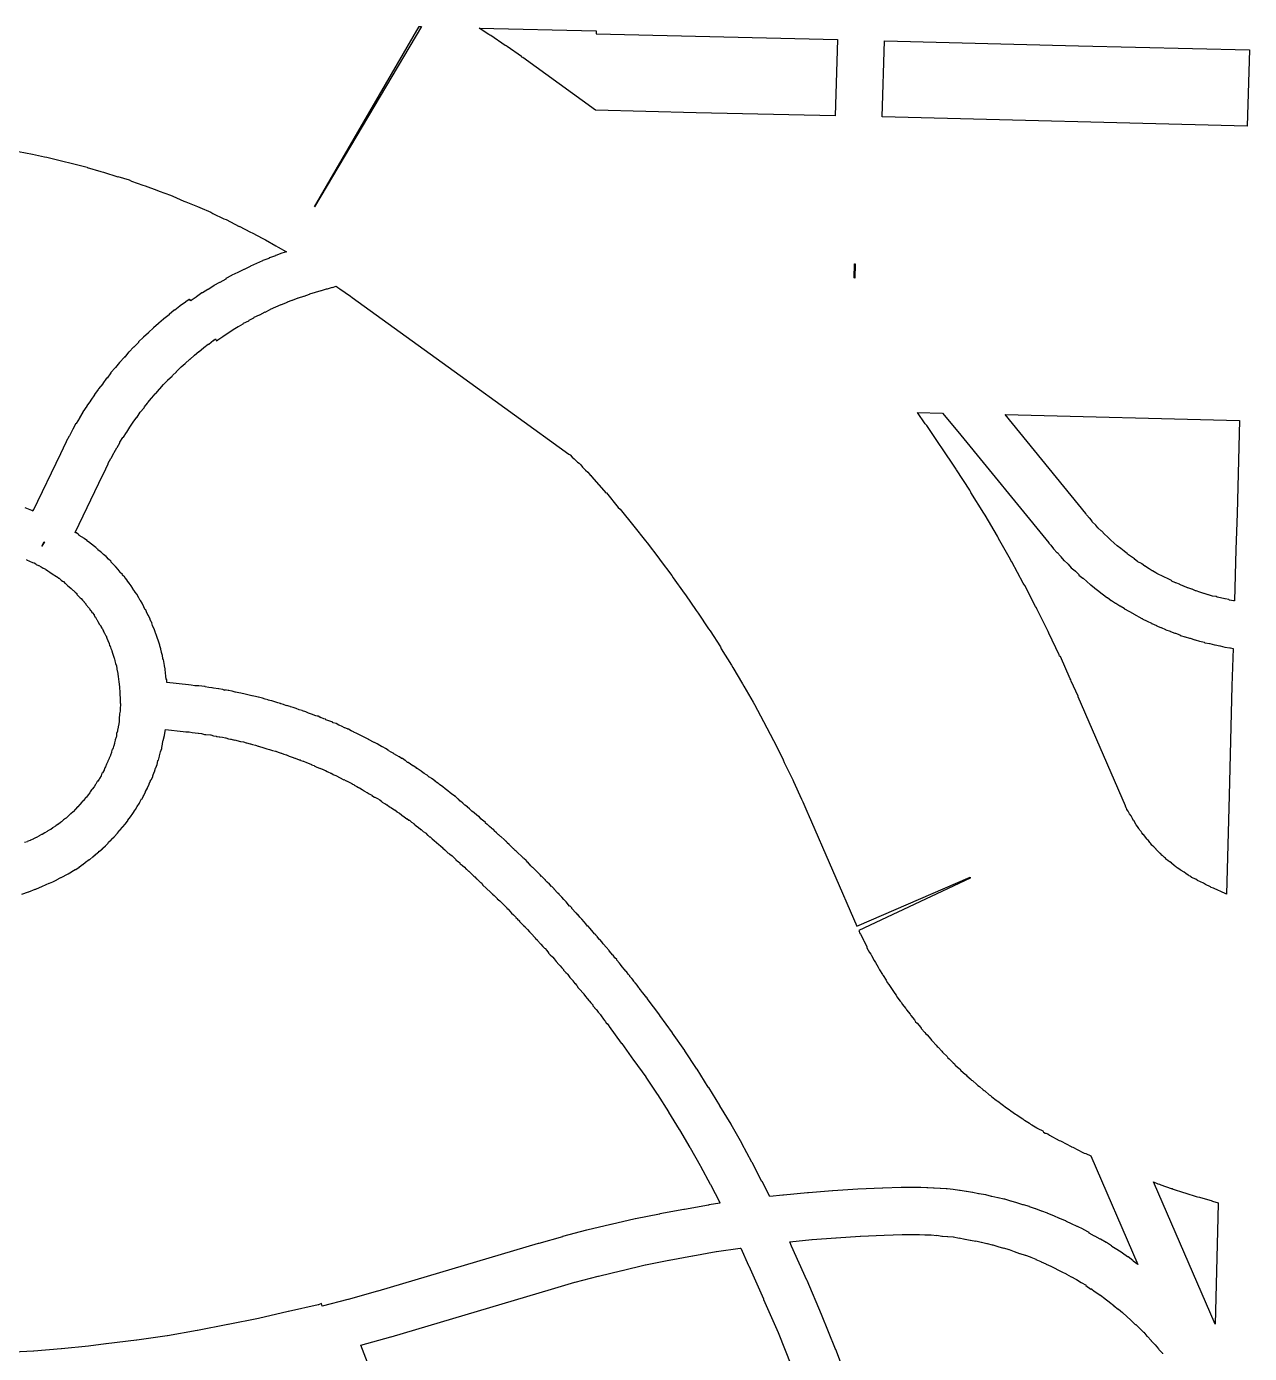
# Model space of a CAD drawing. Extents: x 0 to 1129, y 203 to 1017.
# Drawn here: x 360.21 to 389.52, y 679.81 to 711.61 of the extents above; entities that cross this region are included whole.
import ezdxf

# ---------------------------------------------------------------- set-up
doc = ezdxf.new("R2010")
doc.units = 0
doc.layers.get('0').update_dxf_attribs({"linetype": 'CONTINUOUS'})

msp = doc.modelspace()

# ---------------------------------------------------------------- linework, layer by layer
at = {"color": 1}
for points in [[(369.6194, 711.60929), (369.675845, 711.60929), (367.114667, 707.29129), (369.6194, 711.60929)], [(371.058734, 711.574001), (373.859778, 711.503468), (373.859778, 711.43289), (379.645333, 711.298846), (379.588889, 709.471468), (376.258667, 709.542001), (373.845667, 709.605512), (372.102956, 710.868445), (372.081733, 710.875444), (372.067734, 710.889443), (371.729068, 711.129332), (371.700846, 711.150555), (371.679622, 711.157554), (371.333889, 711.397443), (371.312666, 711.404442), (371.291443, 711.418666), (371.058734, 711.574001)], [(380.774222, 711.270623), (385.416778, 711.150668), (389.516067, 711.051912), (389.459622, 709.224512), (380.717778, 709.443246), (380.774222, 711.270623)], [(360.016778, 708.618299), (360.355444, 708.547743), (360.644734, 708.484255), (360.694111, 708.477255), (360.9834, 708.4067), (361.046889, 708.392702), (361.315, 708.32919), (361.378511, 708.307967), (361.660734, 708.237412), (361.660734, 708.230413), (361.992333, 708.131612), (362.055845, 708.117614), (362.394511, 708.011769), (362.394511, 708.018769), (362.669667, 707.934102), (362.726111, 707.90588), (363.001266, 707.807124), (363.050667, 707.7929), (363.332889, 707.687078), (363.389333, 707.665855), (363.657444, 707.567055), (363.713889, 707.545832), (363.982, 707.425876), (364.0314, 707.411878), (364.306556, 707.298989), (364.363, 707.270767), (364.624067, 707.157878), (364.673444, 707.129656), (364.941556, 707.002633), (364.998, 706.98141), (365.308444, 706.819143), (365.308444, 706.826143), (365.576556, 706.685031), (365.618889, 706.663808), (365.872889, 706.529764), (365.936378, 706.494475), (366.183333, 706.353364), (366.239778, 706.325142), (366.437333, 706.212253), (366.331489, 706.176986), (366.32449, 706.176986), (366.183378, 706.120542), (366.176379, 706.120542), (366.176379, 706.113543), (366.035268, 706.064143), (366.021044, 706.064143), (366.014045, 706.050144), (365.872934, 706.000767), (365.865935, 705.993768), (365.724824, 705.930256), (365.717825, 705.930256), (365.576714, 705.866768), (365.569714, 705.859769), (365.428603, 705.78919), (365.414605, 705.78919), (365.273494, 705.718657), (365.132383, 705.648079), (365.125384, 705.64108), (364.984273, 705.570525), (364.984273, 705.556526), (364.843162, 705.478904), (364.836162, 705.478904), (364.702118, 705.401304), (364.695119, 705.394305), (364.561075, 705.309638), (364.554076, 705.309638), (364.427098, 705.224972), (364.420099, 705.224972), (364.4131, 705.224972), (364.286123, 705.133261), (364.279124, 705.126262), (364.159168, 705.041595), (364.14517, 705.034596), (364.116947, 705.076929), (364.109948, 705.06993), (364.025282, 705.013486), (364.018282, 705.013486), (364.018282, 705.006487), (363.891305, 704.914753), (363.884306, 704.907754), (363.76435, 704.816043), (363.76435, 704.809044), (363.750352, 704.809044), (363.630396, 704.710266), (363.630396, 704.703267), (363.503396, 704.604467), (363.496397, 704.597468), (363.383508, 704.49869), (363.376509, 704.491691), (363.256553, 704.392935), (363.249554, 704.385936), (363.136665, 704.280114), (363.129666, 704.273115), (363.009711, 704.167293), (362.896822, 704.054404), (362.889823, 704.04018), (362.784001, 703.927291), (362.777001, 703.927291), (362.671179, 703.814402), (362.657181, 703.807403), (362.56547, 703.68747), (362.551246, 703.68747), (362.551246, 703.680471), (362.445424, 703.567582), (362.438425, 703.560583), (362.33967, 703.44065), (362.332671, 703.433651), (362.233893, 703.320762), (362.233893, 703.313763), (362.142182, 703.186763), (362.127958, 703.186763), (362.127958, 703.179764), (362.036247, 703.052741), (362.036247, 703.045742), (361.937469, 702.925809), (361.93047, 702.911585), (361.838759, 702.791652), (361.838759, 702.784653), (361.754093, 702.65763), (361.740094, 702.650631), (361.740094, 702.643632), (361.655428, 702.516609), (361.655428, 702.50961), (361.563694, 702.375543), (361.563694, 702.368544), (361.479028, 702.234477), (361.479028, 702.227478), (361.401428, 702.093411), (361.38743, 702.086412), (361.316874, 701.952345), (361.309875, 701.945346), (361.239342, 701.804235), (361.232343, 701.797236), (361.161787, 701.663169), (361.161787, 701.65617), (361.161787, 701.649171), (361.091232, 701.515127), (361.091232, 701.508128), (361.020676, 701.367017), (360.364521, 699.998239), (360.350297, 700.005238), (360.350297, 700.012237), (360.336298, 700.012237), (360.181054, 700.075748)], [(380.054556, 705.922399), (380.068554, 705.922399), (380.061555, 705.576688), (380.047331, 705.583687), (380.054556, 705.922399)], [(367.629711, 705.386222), (367.672067, 705.358), (367.714378, 705.322734), (367.975444, 705.146333), (368.010734, 705.118111), (370.600111, 703.248378), (373.203622, 701.364556), (373.238889, 701.343332), (373.288289, 701.286888), (373.337667, 701.251599), (373.35889, 701.223377), (373.415334, 701.173999), (373.450623, 701.145777), (373.492957, 701.103421), (373.53529, 701.046977), (373.570579, 701.01171), (373.605846, 700.976444), (373.66229, 700.927043), (373.704623, 700.88471), (373.718622, 700.856488), (373.73262, 700.849489), (373.746618, 700.828266), (374.099396, 700.426088), (374.106395, 700.433087), (374.388617, 700.087353), (374.437995, 700.045042), (374.76255, 699.635798), (375.044772, 699.283042), (375.080039, 699.233642), (375.362261, 698.873798), (375.39755, 698.82442), (375.672706, 698.457531), (375.707995, 698.401087), (375.969062, 698.034198), (376.004328, 697.991865), (376.258328, 697.617931), (376.307728, 697.55442), (376.554661, 697.180464), (376.58995, 697.131087), (376.836884, 696.743042), (376.858107, 696.693642), (377.105062, 696.305575), (377.133285, 696.249131), (377.366107, 695.861087), (377.401396, 695.804642), (377.620107, 695.416598), (377.655396, 695.360154), (377.867062, 694.957976), (378.114018, 694.499353), (378.14224, 694.442909), (378.339796, 694.040753), (378.368018, 693.977265), (378.572618, 693.560976), (378.586616, 693.518642), (378.784172, 693.095309), (378.812394, 693.031798), (378.93235, 692.749575), (378.939349, 692.735577), (380.103504, 690.054466), (382.819904, 691.225666), (382.826903, 691.204443), (380.152837, 689.948554), (380.159836, 689.927331), (380.17406, 689.892064), (380.195283, 689.856798), (380.258794, 689.736842), (380.265793, 689.715619), (380.272792, 689.701395), (380.336304, 689.581462), (380.343303, 689.560239), (380.350302, 689.532016), (380.413791, 689.419127), (380.442013, 689.383861), (380.456237, 689.348594), (380.519726, 689.228639), (380.540949, 689.207416), (380.554947, 689.179193), (380.618458, 689.066305), (380.632456, 689.038082), (380.653679, 689.002793), (380.724212, 688.889904), (380.731212, 688.875906), (380.738211, 688.868907), (380.808744, 688.756018), (380.836966, 688.699574), (380.872255, 688.657218), (381.020433, 688.438507), (381.048655, 688.396174), (381.069878, 688.360907), (381.147478, 688.255062), (381.1757, 688.219796), (381.196923, 688.184507), (381.28159, 688.078685), (381.288589, 688.064461), (381.295588, 688.050463), (381.387322, 687.944618), (381.394321, 687.93062), (381.40132, 687.909397), (381.493054, 687.803552), (381.514277, 687.761219), (381.549566, 687.72593), (381.641299, 687.620108), (381.648298, 687.613108), (381.648298, 687.59911), (381.740009, 687.507377), (381.761232, 687.472088), (381.789455, 687.443865), (381.881166, 687.34511), (381.89539, 687.316888), (381.923612, 687.295665), (382.008278, 687.196887), (382.029502, 687.168665), (382.057724, 687.154667), (382.14239, 687.055889), (382.163614, 687.034666), (382.170613, 687.020442), (382.26939, 686.928731), (382.290614, 686.893464), (382.318836, 686.872241), (382.417591, 686.773463), (382.445813, 686.75224), (382.460037, 686.724018), (382.558792, 686.639351), (382.573016, 686.625127), (382.601239, 686.596905), (382.699994, 686.505194), (382.728216, 686.491196), (382.74244, 686.462974), (382.848262, 686.378307), (382.855261, 686.364309), (382.876484, 686.350311), (382.982306, 686.258577), (383.010529, 686.237354), (383.045818, 686.209132), (383.137551, 686.131532), (383.158774, 686.110309), (383.172772, 686.10331), (383.278617, 686.011576), (383.306839, 685.990353), (383.342106, 685.962131), (383.44795, 685.884509), (383.469174, 685.863286), (383.483172, 685.856286), (383.589016, 685.778664), (383.624283, 685.750442), (383.659549, 685.72222), (383.765394, 685.651687), (383.786617, 685.637463), (383.800615, 685.623464), (383.90646, 685.545842), (383.941726, 685.531844), (383.977015, 685.503622), (384.082838, 685.433066), (384.11106, 685.411843), (384.125284, 685.404844), (384.245217, 685.334288), (384.26644, 685.306066), (384.301706, 685.292068), (384.42164, 685.221512), (384.428639, 685.214513), (384.442637, 685.200515), (384.56257, 685.14407), (384.583793, 685.115848), (384.61906, 685.094625), (384.640283, 685.087626), (384.682616, 685.073402), (384.72495, 685.04518), (384.957772, 684.918202), (384.985994, 684.903978), (385.000218, 684.896979), (385.240084, 684.769979), (385.254308, 684.76298), (385.28253, 684.755981), (385.522397, 684.628981), (385.557686, 684.614983), (385.592975, 684.600985), (385.712908, 684.54454), (386.841797, 681.941029), (386.728908, 682.025695), (386.721909, 682.039919), (386.60902, 682.124586), (386.594796, 682.124586), (386.474863, 682.216297), (386.467864, 682.223296), (386.340841, 682.300919), (386.220908, 682.378541), (386.20691, 682.392539), (386.086954, 682.470162), (386.079955, 682.470162), (385.945888, 682.547784), (385.938889, 682.554783), (385.811889, 682.625339), (385.80489, 682.625339), (385.677912, 682.695894), (385.670913, 682.709892), (385.536869, 682.780448), (385.52987, 682.787447), (385.395826, 682.850958), (385.388826, 682.857958), (385.254782, 682.921446), (385.12776, 682.977891), (385.113761, 682.991889), (385.106762, 682.991889), (384.972718, 683.048333), (384.965719, 683.048333), (384.831675, 683.111845), (384.824676, 683.111845), (384.683564, 683.168289), (384.676565, 683.175288), (384.542521, 683.224688), (384.535522, 683.224688), (384.394411, 683.281133), (384.387412, 683.281133), (384.246301, 683.323444), (384.246301, 683.330443), (384.10519, 683.372776), (384.091191, 683.372776), (384.084192, 683.372776), (383.943081, 683.422176), (383.80197, 683.464487), (383.794971, 683.464487), (383.65386, 683.506843), (383.646861, 683.506843), (383.632637, 683.506843), (383.491526, 683.542109), (383.484526, 683.542109), (383.343415, 683.577376), (383.336416, 683.577376), (383.195305, 683.612665), (383.188306, 683.612665), (383.040128, 683.640887), (383.02613, 683.640887), (382.885019, 683.669109), (382.87802, 683.669109), (382.736908, 683.697332), (382.729909, 683.697332), (382.581754, 683.718555), (382.567756, 683.718555), (382.419578, 683.739778), (382.412579, 683.739778), (382.271468, 683.753776), (382.264468, 683.753776), (382.250244, 683.753776), (382.109133, 683.767774), (382.102134, 683.767774), (381.961023, 683.774773), (381.954024, 683.774773), (381.947025, 683.774773), (381.805914, 683.781772), (381.791916, 683.781772), (381.784916, 683.781772), (381.643805, 683.788772), (381.636806, 683.788772), (381.495695, 683.788772), (381.488696, 683.788772), (381.474698, 683.788772), (381.333587, 683.788772), (381.326588, 683.788772), (381.319588, 683.788772), (381.178477, 683.788772), (381.171478, 683.788772), (380.726967, 683.774548), (380.719968, 683.774548), (380.134345, 683.746325), (380.127346, 683.746325), (379.53468, 683.711059), (379.527681, 683.711059), (378.949102, 683.661659), (378.935104, 683.661659), (378.928105, 683.661659), (378.34955, 683.605214), (378.335551, 683.605214), (378.025107, 683.569948), (377.841662, 683.929792), (377.841662, 683.936791), (377.834663, 683.936791), (377.601819, 684.388347), (377.59482, 684.395346), (377.347886, 684.846902), (377.347886, 684.853901), (377.093886, 685.29839), (377.093886, 685.305389), (376.823111, 685.743556), (376.823111, 685.757554), (376.562067, 686.187954), (376.547843, 686.187954), (376.547843, 686.194953), (376.279754, 686.625331), (376.26553, 686.625331), (376.26553, 686.639555), (375.983308, 687.062888), (375.983308, 687.069887), (375.694042, 687.486176), (375.687042, 687.486176), (375.687042, 687.493175), (375.383642, 687.909464), (375.383642, 687.916463), (375.080242, 688.318619), (375.080242, 688.332843), (375.059019, 688.346841), (375.016686, 688.403286), (374.974352, 688.45973), (374.924975, 688.523241), (374.889686, 688.565575), (374.882687, 688.579573), (374.84742, 688.621906), (374.84742, 688.628905), (374.79802, 688.692417), (374.748642, 688.741794), (374.762641, 688.741794), (374.71324, 688.798239), (374.706241, 688.805238), (374.670975, 688.847571), (374.663976, 688.861569), (374.628687, 688.903903), (374.586376, 688.967391), (374.572152, 688.97439), (374.536885, 689.016724), (374.529886, 689.023723), (374.494597, 689.073123), (374.487598, 689.080122), (374.445287, 689.129522), (374.417065, 689.164789), (374.353554, 689.235367), (374.353554, 689.249365), (374.31122, 689.291721), (374.268887, 689.35521), (374.254889, 689.35521), (374.254889, 689.362209), (374.219622, 689.404565), (374.212623, 689.411564), (374.177334, 689.453897), (374.170335, 689.453897), (374.170335, 689.467895), (374.09978, 689.545518), (374.036268, 689.623118), (374.029269, 689.630117), (373.994003, 689.679494), (373.951647, 689.728872), (373.937649, 689.728872), (373.895293, 689.785316), (373.895293, 689.792316), (373.852982, 689.834649), (373.852982, 689.841648), (373.831759, 689.862871), (373.82476, 689.862871), (373.82476, 689.86987), (373.754182, 689.947493), (373.711871, 690.003937), (373.669515, 690.053337), (373.655517, 690.053337), (373.613161, 690.109782), (373.57085, 690.152092), (373.57085, 690.159092), (373.514406, 690.215536), (373.47205, 690.264914), (373.429739, 690.321358), (373.42274, 690.321358), (373.387451, 690.363714), (373.373452, 690.370713), (373.281719, 690.476558), (373.281719, 690.490556), (373.27472, 690.490556), (373.239453, 690.532912), (373.225455, 690.532912), (373.140788, 690.631667), (373.140788, 690.638666), (373.084344, 690.688044), (373.042011, 690.744488), (373.035012, 690.744488), (372.9715, 690.807999), (372.9715, 690.814999), (372.943278, 690.843221), (372.936279, 690.85022), (372.851612, 690.934887), (372.851612, 690.948885), (372.795168, 690.998262), (372.788169, 691.005262), (372.745835, 691.054639), (372.689391, 691.104039), (372.647058, 691.146373), (372.647058, 691.160371), (372.640058, 691.160371), (372.555392, 691.237993), (372.555392, 691.244992), (372.548393, 691.244992), (372.52017, 691.280259), (372.34377, 691.456659), (372.336771, 691.456659), (372.294438, 691.498992), (372.223882, 691.583659), (372.216883, 691.583659), (372.188661, 691.618926), (372.181662, 691.625925), (372.125217, 691.675302), (372.118218, 691.675302), (372.111219, 691.689526), (371.941886, 691.851793), (371.920663, 691.865791), (371.89944, 691.887014), (371.885441, 691.901012), (371.878442, 691.908011), (371.864218, 691.92201), (371.85022, 691.936008), (371.807864, 691.978341), (371.779642, 692.006563), (371.772643, 692.006563), (371.73031, 692.048897), (371.709086, 692.077119), (371.702087, 692.077119), (371.702087, 692.084118), (371.65271, 692.126429), (371.582132, 692.18994), (371.568133, 692.196939), (371.525777, 692.23925), (371.518778, 692.23925), (371.476445, 692.28865), (371.412934, 692.33805), (371.412934, 692.345049), (371.405935, 692.359048), (371.370668, 692.380271), (371.349445, 692.401494), (371.314178, 692.429716), (371.314178, 692.436715), (371.307179, 692.436715), (371.264846, 692.479071), (371.250848, 692.48607), (371.208514, 692.521337), (371.208514, 692.535561), (371.159114, 692.577871), (371.145116, 692.584871), (371.095716, 692.627204), (371.053383, 692.676604), (371.039384, 692.676604), (370.989984, 692.718915), (370.947673, 692.761271), (370.933449, 692.76827), (370.884072, 692.810603), (370.827627, 692.859981), (370.77825, 692.902337), (370.77825, 692.909336), (370.714738, 692.951669), (370.665361, 693.001047), (370.608916, 693.050447), (370.601917, 693.050447), (370.559584, 693.09278), (370.552585, 693.09278), (370.49614, 693.149225), (370.489141, 693.149225), (370.489141, 693.156224), (370.42563, 693.198535), (370.362141, 693.247935), (370.305697, 693.297335), (370.242208, 693.339646), (370.185764, 693.389046), (370.185764, 693.396045), (370.178765, 693.396045), (370.115253, 693.438401), (370.115253, 693.4454), (370.108254, 693.4454), (370.058854, 693.4948), (370.058854, 693.480576), (370.00241, 693.529976), (369.99541, 693.529976), (369.99541, 693.536975), (369.931922, 693.579331), (369.924923, 693.579331), (369.924923, 693.58633), (369.868478, 693.621597), (369.861479, 693.621597), (369.812102, 693.670997), (369.798103, 693.677996), (369.741659, 693.713285), (369.67817, 693.755619), (369.67817, 693.762618), (369.671171, 693.762618), (369.572393, 693.833196), (369.565394, 693.833196), (369.544171, 693.854419), (369.537172, 693.854419), (369.473661, 693.896752), (369.466662, 693.896752), (369.410217, 693.932019), (369.353773, 693.974375), (369.339774, 693.974375), (369.290374, 694.023752), (369.283375, 694.023752), (369.219864, 694.066086), (369.212865, 694.066086), (369.198866, 694.073085), (369.149466, 694.108374), (369.142467, 694.108374), (369.086023, 694.143663), (369.015445, 694.178929), (369.015445, 694.185929), (369.008446, 694.185929), (368.952001, 694.221218), (368.945002, 694.221218), (368.895602, 694.256507), (368.881604, 694.256507), (368.874604, 694.270505), (368.811116, 694.305794), (368.754671, 694.341083), (368.740673, 694.348082), (368.733674, 694.348082), (368.719676, 694.355081), (368.67732, 694.383303), (368.613831, 694.418593), (368.550342, 694.453882), (368.543343, 694.453882), (368.402232, 694.524415), (368.402232, 694.531414), (368.395233, 694.531414), (368.331744, 694.566703), (368.127145, 694.665458), (368.056566, 694.700747), (368.049567, 694.707746), (368.042568, 694.707746), (367.993168, 694.728969), (367.993168, 694.735968), (367.922612, 694.771235), (367.908614, 694.771235), (367.901615, 694.778234), (367.838104, 694.806456), (367.831105, 694.806456), (367.77466, 694.834678), (367.704127, 694.869967), (367.697128, 694.869967), (367.626573, 694.905257), (367.556017, 694.92648), (367.549018, 694.92648), (367.549018, 694.940478), (367.478485, 694.961701), (367.379685, 694.996967), (367.372686, 695.010966), (367.337419, 695.017965), (367.266841, 695.053231), (367.266841, 695.046232), (367.196308, 695.081499), (367.182084, 695.081499), (367.175085, 695.081499), (367.146863, 695.095497), (367.139863, 695.095497), (367.041063, 695.130786), (366.97053, 695.159008), (366.899952, 695.18723), (366.822352, 695.208454), (366.815353, 695.222452), (366.74482, 695.23645), (366.674242, 695.264672), (366.603709, 695.292894), (366.533131, 695.306893), (366.526132, 695.313892), (366.441465, 695.342114), (366.441465, 695.335115), (366.37091, 695.363337), (366.314465, 695.377335), (366.300467, 695.377335), (366.300467, 695.384334), (366.229911, 695.405558), (366.0888, 695.447891), (366.081801, 695.447891), (366.004201, 695.469114), (366.004201, 695.476113), (365.926601, 695.490111), (365.86309, 695.511334), (365.771357, 695.539557), (365.764358, 695.539557), (365.693802, 695.553781), (365.616202, 695.575004), (365.609203, 695.575004), (365.446937, 695.610293), (365.348136, 695.631516), (365.298759, 695.645514), (365.221159, 695.659512), (365.206935, 695.659512), (365.136402, 695.680735), (365.129403, 695.680735), (365.058847, 695.694959), (365.051848, 695.694959), (365.044849, 695.694959), (364.960182, 695.716183), (364.960182, 695.702184), (364.910805, 695.723407), (364.903806, 695.723407), (364.819139, 695.737406), (364.81214, 695.737406), (364.692207, 695.758629), (364.65694, 695.765628), (364.649941, 695.765628), (364.579385, 695.772627), (364.494719, 695.786625), (364.48772, 695.793624), (364.480721, 695.793624), (364.410165, 695.800623), (364.339609, 695.807623), (364.26201, 695.814622), (364.247786, 695.814622), (364.240786, 695.814622), (364.15612, 695.82862), (364.092631, 695.835619), (363.570497, 695.892063), (363.570497, 695.962596), (363.556499, 695.962596), (363.556499, 695.969596), (363.5495, 696.040151), (363.5495, 696.04715), (363.542501, 696.117728), (363.542501, 696.124727), (363.535502, 696.20235), (363.535502, 696.216348), (363.514279, 696.286926), (363.514279, 696.293925), (363.514279, 696.300924), (363.493056, 696.442036), (363.479057, 696.449035), (363.479057, 696.463033), (363.465059, 696.533588), (363.465059, 696.540588), (363.443836, 696.611121), (363.443836, 696.61812), (363.429612, 696.688675), (363.429612, 696.695674), (363.40139, 696.766252), (363.40139, 696.780251), (363.40139, 696.78725), (363.359079, 696.928361), (363.35208, 696.93536), (363.35208, 696.942359), (363.323858, 697.012915), (363.302635, 697.08347), (363.295636, 697.097468), (363.295636, 697.104468), (363.267413, 697.175001), (363.267413, 697.182), (363.260414, 697.182), (363.232192, 697.252555), (363.232192, 697.259554), (363.210969, 697.323066), (363.210969, 697.330065), (363.196971, 697.344063), (363.175748, 697.400507), (363.175748, 697.414731), (363.140481, 697.471176), (363.140481, 697.485174), (363.126483, 697.492173), (363.10526, 697.555684), (363.10526, 697.562684), (363.091036, 697.562684), (363.069813, 697.633239), (363.055814, 697.633239), (363.020548, 697.703795), (363.020548, 697.710794), (362.985259, 697.781372), (362.97826, 697.781372), (362.97826, 697.788371), (362.942993, 697.85186), (362.935994, 697.858859), (362.900705, 697.92237), (362.865416, 697.992903), (362.858417, 697.992903), (362.858417, 697.999902), (362.809017, 698.063414), (362.809017, 698.070413), (362.802018, 698.070413), (362.759684, 698.133901), (362.759684, 698.1409), (362.717351, 698.204412), (362.667951, 698.2679), (362.667951, 698.2749), (362.660952, 698.281899), (362.618618, 698.338343), (362.618618, 698.345342), (362.576285, 698.39472), (362.562287, 698.408718), (362.562287, 698.415717), (362.512909, 698.465117), (362.512909, 698.479116), (362.456465, 698.528493), (362.456465, 698.535492), (362.407065, 698.599004), (362.35062, 698.662492), (362.343621, 698.662492), (362.343621, 698.669491), (362.237776, 698.775336), (362.237776, 698.782335), (362.230777, 698.796559), (362.174333, 698.845937), (362.124933, 698.902381), (362.117934, 698.902381), (362.117934, 698.90938), (362.054422, 698.958758), (361.997978, 699.015202), (361.990979, 699.015202), (361.990979, 699.022201), (361.92749, 699.064512), (361.92749, 699.078736), (361.920491, 699.078736), (361.871091, 699.128114), (361.807602, 699.170447), (361.800603, 699.184445), (361.737092, 699.226779), (361.737092, 699.233778), (361.730092, 699.233778), (361.673648, 699.276134), (361.666649, 699.276134), (361.666649, 699.290132), (361.603138, 699.332488), (361.596138, 699.332488), (361.596138, 699.339487), (361.469161, 699.417109), (361.462162, 699.431108), (361.405718, 699.473463), (361.391719, 699.473463), (361.377721, 699.487462), (362.040943, 700.870351), (362.111499, 701.004417), (362.111499, 701.011417), (362.167943, 701.131372), (362.167943, 701.14537), (362.231455, 701.258259), (362.238454, 701.265258), (362.301942, 701.385214), (362.308942, 701.399212), (362.372453, 701.512101), (362.379452, 701.5191), (362.450007, 701.631989), (362.450007, 701.646213), (362.520563, 701.759102), (362.534561, 701.766101), (362.605117, 701.87899), (362.612116, 701.892988), (362.682694, 702.005877), (362.689693, 702.012876), (362.767316, 702.125765), (362.851982, 702.245698), (362.858981, 702.252698), (362.936604, 702.365586), (363.028315, 702.471431), (363.035314, 702.492654), (363.112936, 702.584365), (363.119935, 702.598363), (363.204602, 702.704185), (363.211601, 702.711185), (363.296268, 702.809962), (363.310266, 702.816961), (363.394933, 702.922806), (363.401932, 702.929805), (363.493665, 703.028606), (363.500664, 703.035605), (363.59942, 703.134382), (363.59942, 703.141382), (363.69822, 703.233092), (363.705219, 703.247091), (363.803997, 703.338824), (363.803997, 703.345823), (363.89573, 703.43049), (363.916953, 703.451713), (364.015731, 703.53638), (364.121576, 703.635135), (364.128575, 703.635135), (364.227353, 703.726868), (364.234352, 703.733868), (364.340174, 703.818534), (364.347173, 703.818534), (364.452995, 703.910245), (364.459994, 703.917244), (364.565816, 703.994867), (364.579814, 703.994867), (364.692703, 704.093644), (364.692703, 704.086645), (364.735037, 704.121934), (364.763259, 704.079601), (364.798548, 704.100824), (364.918481, 704.185491), (364.92548, 704.19249), (365.031325, 704.263046), (365.045323, 704.270045), (365.158212, 704.340578), (365.165211, 704.347577), (365.2781, 704.418132), (365.292098, 704.418132), (365.404987, 704.488688), (365.411986, 704.502686), (365.538986, 704.55913), (365.545985, 704.573129), (365.658874, 704.629573), (365.665873, 704.643571), (365.792873, 704.700016), (365.799872, 704.700016), (365.926895, 704.770571), (365.926895, 704.763572), (366.046828, 704.827084), (366.053827, 704.834083), (366.18085, 704.890527), (366.187849, 704.890527), (366.314849, 704.946972), (366.321848, 704.946972), (366.462959, 705.003416), (366.462959, 705.010415), (366.575848, 705.052748), (366.582847, 705.052748), (366.716914, 705.109193), (366.723913, 705.109193), (366.85798, 705.151526), (366.864979, 705.151526), (366.991979, 705.19386), (366.998978, 705.207858), (367.133022, 705.243124), (367.274134, 705.28548), (367.281133, 705.28548), (367.401066, 705.320747), (367.422289, 705.327746), (367.542222, 705.363035), (367.542222, 705.356036), (367.629711, 705.386222)], [(381.5574, 702.359332), (382.164155, 702.345108), (382.524, 701.907687), (384.711222, 699.23362), (384.711222, 699.226621), (384.739444, 699.198398), (384.746444, 699.191399), (384.753443, 699.1844), (384.823998, 699.092689), (384.830997, 699.08569), (384.90153, 699.008068), (384.915754, 699.008068), (384.915754, 698.99407), (384.986287, 698.91647), (384.993286, 698.909471), (384.993286, 698.902471), (385.070886, 698.817805), (385.077885, 698.817805), (385.077885, 698.810806), (385.162552, 698.733183), (385.169551, 698.726184), (385.247151, 698.641518), (385.338884, 698.563895), (385.338884, 698.556896), (385.345884, 698.556896), (385.423506, 698.479274), (385.430505, 698.479274), (385.430505, 698.465275), (385.522216, 698.394697), (385.522216, 698.387698), (385.529215, 698.387698), (385.620949, 698.310076), (385.705615, 698.232476), (385.712614, 698.232476), (385.804325, 698.16192), (385.804325, 698.147922), (385.811324, 698.147922), (385.903058, 698.077367), (385.910057, 698.077367), (385.917056, 698.070367), (386.093456, 697.936301), (386.100455, 697.929302), (386.114454, 697.929302), (386.19912, 697.858723), (386.206119, 697.858723), (386.304897, 697.78819), (386.311896, 697.78819), (386.410697, 697.724679), (386.417696, 697.724679), (386.516474, 697.668235), (386.516474, 697.654236), (386.523473, 697.654236), (386.622228, 697.597792), (386.728073, 697.541348), (386.735072, 697.534348), (386.939694, 697.42146), (386.946693, 697.42146), (386.960691, 697.407236), (387.052425, 697.364925), (387.066423, 697.357926), (387.172268, 697.315592), (387.172268, 697.301594), (387.179267, 697.301594), (387.285111, 697.259261), (387.285111, 697.252262), (387.390934, 697.209906), (387.397933, 697.209906), (387.503755, 697.160528), (387.510754, 697.153529), (387.616576, 697.118263), (387.623575, 697.111263), (387.729397, 697.068908), (387.743395, 697.068908), (387.84924, 697.033641), (387.856239, 697.019643), (387.863238, 697.019643), (387.969083, 696.984354), (387.976082, 696.984354), (388.081926, 696.949087), (388.095925, 696.949087), (388.208814, 696.913821), (388.215813, 696.913821), (388.321635, 696.878532), (388.328634, 696.878532), (388.434456, 696.857309), (388.448454, 696.843085), (388.455453, 696.843085), (388.561298, 696.821862), (388.568297, 696.821862), (388.681186, 696.793639), (388.69541, 696.793639), (388.808299, 696.765417), (388.815298, 696.765417), (388.928187, 696.737195), (389.04812, 696.723197), (389.055119, 696.723197), (389.062118, 696.723197), (389.125607, 696.709198), (389.097385, 695.813154), (389.026829, 693.181421), (388.963318, 690.817821), (388.815162, 690.888354), (388.772829, 690.902578), (388.652873, 690.959022), (388.596429, 690.980245), (388.582431, 690.994244), (388.462475, 691.050688), (388.413097, 691.07891), (388.271986, 691.149466), (388.22963, 691.177688), (388.130875, 691.220021), (388.123876, 691.22702), (388.102653, 691.241244), (388.095654, 691.248244), (388.074431, 691.255243), (388.060207, 691.262242), (388.053207, 691.27624), (388.046208, 691.27624), (387.989764, 691.311506), (387.947408, 691.346796), (387.876875, 691.389129), (387.869876, 691.396128), (387.834587, 691.417351), (387.820589, 691.42435), (387.7853, 691.452572), (387.764076, 691.466796), (387.749852, 691.473796), (387.714586, 691.502018), (387.64403, 691.558462), (387.64403, 691.565461), (387.608741, 691.593684), (387.601742, 691.593684), (387.559409, 691.628973), (387.538186, 691.642971), (387.531187, 691.64997), (387.502964, 691.678192), (387.481741, 691.699415), (387.432341, 691.741749), (387.425342, 691.748748), (387.382986, 691.791058), (387.375987, 691.791058), (387.354764, 691.819281), (387.340766, 691.82628), (387.326542, 691.840278), (387.284231, 691.889678), (387.277232, 691.896677), (387.24901, 691.9249), (387.220787, 691.953122), (387.185498, 691.988388), (387.178499, 691.995387), (387.143233, 692.037721), (387.136234, 692.051719), (387.129234, 692.058718), (387.093968, 692.101029), (387.072745, 692.122252), (387.058747, 692.13625), (387.058747, 692.143249), (386.97408, 692.249071), (386.967081, 692.249071), (386.938859, 692.28436), (386.917636, 692.319627), (386.903412, 692.333625), (386.889413, 692.354848), (386.882414, 692.369072), (386.868416, 692.38307), (386.861417, 692.39007), (386.833195, 692.439447), (386.797906, 692.481803), (386.748528, 692.580558), (386.741529, 692.580558), (386.741529, 692.587557), (386.727531, 692.594556), (386.713532, 692.629823), (386.678243, 692.693312), (386.642977, 692.742712), (386.60771, 692.806201), (386.579488, 692.848556), (386.579488, 692.855556), (386.565264, 692.890822), (386.544041, 692.926111), (386.544041, 692.93311), (385.408085, 695.543643), (385.408085, 695.557867), (385.408085, 695.564866), (385.245819, 695.924711), (385.23882, 695.952933), (385.217597, 695.981155), (384.984752, 696.510311), (384.963529, 696.524309), (384.95653, 696.552531), (384.709597, 697.074642), (384.695598, 697.109931), (384.6816, 697.131154), (384.420533, 697.653266), (384.413534, 697.681488), (384.392311, 697.70971), (384.131267, 698.21771), (384.110044, 698.245932), (384.096046, 698.274154), (383.820868, 698.782154), (383.799644, 698.810377), (383.792645, 698.838599), (383.503379, 699.339555), (383.49638, 699.367777), (383.475157, 699.395999), (383.178801, 699.896932), (383.164802, 699.925154), (383.150578, 699.946378), (382.840134, 700.440289), (382.833135, 700.468511), (382.811912, 700.496734), (382.494423, 700.983556), (382.487424, 701.004779), (382.4732, 701.026002), (382.1416, 701.512846), (382.127602, 701.53407), (382.106379, 701.569359), (381.781846, 702.049136), (381.767622, 702.063135), (381.746399, 702.091357), (381.5574, 702.359332)], [(383.659933, 702.309932), (389.276155, 702.168821), (389.219711, 699.939266), (389.191489, 699.078488), (389.156222, 697.843777), (389.134999, 697.850776), (389.036244, 697.864774), (389.02202, 697.878772), (388.930309, 697.892771), (388.92331, 697.892771), (388.82451, 697.920993), (388.739843, 697.934991), (388.71862, 697.948989), (388.633953, 697.962988), (388.626954, 697.962988), (388.535243, 697.99121), (388.528244, 697.99121), (388.429444, 698.026476), (388.422444, 698.026476), (388.330734, 698.054698), (388.323734, 698.054698), (388.239068, 698.089988), (388.22507, 698.089988), (388.140403, 698.125277), (388.133404, 698.125277), (388.04167, 698.160543), (388.034671, 698.160543), (387.94296, 698.202876), (387.935961, 698.202876), (387.851294, 698.238166), (387.83707, 698.245165), (387.752404, 698.280431), (387.745405, 698.280431), (387.653694, 698.322787), (387.646695, 698.336785), (387.569095, 698.372074), (387.554871, 698.379073), (387.477271, 698.41434), (387.463273, 698.421339), (387.293939, 698.506006), (387.272716, 698.52023), (387.195116, 698.569607), (387.188117, 698.569607), (387.110518, 698.611941), (387.096519, 698.625939), (387.018897, 698.675316), (387.011898, 698.675316), (386.934275, 698.731761), (386.927276, 698.73876), (386.84261, 698.781093), (386.83561, 698.788092), (386.765032, 698.844537), (386.758033, 698.851536), (386.595744, 698.964425), (386.581746, 698.978423), (386.518235, 699.027823), (386.511236, 699.034822), (386.433636, 699.098311), (386.348969, 699.161822), (386.34197, 699.168822), (386.271437, 699.23231), (386.264438, 699.239309), (386.193882, 699.302821), (386.123327, 699.373376), (386.116328, 699.380375), (386.045795, 699.443887), (385.975217, 699.514442), (385.961218, 699.521441), (385.89064, 699.592019), (385.89064, 699.599018), (385.883641, 699.599018), (385.834241, 699.662507), (385.749574, 699.74013), (385.749574, 699.754128), (385.69313, 699.824683), (385.679132, 699.831682), (385.622687, 699.902261), (385.608463, 699.90926), (385.594465, 699.937482), (383.659933, 702.309932)], [(360.6306, 699.262068), (360.637599, 699.262068), (360.581154, 699.156223), (360.6306, 699.262068)], [(360.206363, 698.838689), (360.213362, 698.83169), (360.354474, 698.768179), (360.361473, 698.768179), (360.396739, 698.754181), (360.432006, 698.732958), (360.439005, 698.718959), (360.495449, 698.697736), (360.502448, 698.697736), (360.558893, 698.66247), (360.60827, 698.634247), (360.61527, 698.627248), (360.664647, 698.606025), (360.671646, 698.599026), (360.713957, 698.570804), (360.720956, 698.563805), (360.770334, 698.535583), (360.777333, 698.528583), (360.819666, 698.500361), (360.826665, 698.493362), (360.925466, 698.429851), (360.946689, 698.422852), (360.981978, 698.387585), (360.988977, 698.387585), (361.03131, 698.352319), (361.038309, 698.34532), (361.073576, 698.317097), (361.094799, 698.310098), (361.130065, 698.274832), (361.137065, 698.267833), (361.17942, 698.232544), (361.193419, 698.218545), (361.228708, 698.183279), (361.235707, 698.183279), (361.278018, 698.140923), (361.320374, 698.105657), (361.334372, 698.098657), (361.376728, 698.056302), (361.411994, 698.021035), (361.418993, 697.999812), (361.496616, 697.922212), (361.517839, 697.900989), (361.553105, 697.8657), (361.588372, 697.823367), (361.595371, 697.816367), (361.63066, 697.774012), (361.63066, 697.760013), (361.665926, 697.724724), (361.672926, 697.710726), (361.708215, 697.668393), (361.743504, 697.619015), (361.757502, 697.612016), (361.778725, 697.569683), (361.792723, 697.562684), (361.828012, 697.513283), (361.828012, 697.506284), (361.849235, 697.463928), (361.863234, 697.456929), (361.884457, 697.407529), (361.898455, 697.40053), (361.919678, 697.35113), (361.954945, 697.294685), (361.954945, 697.287686), (361.990234, 697.245353), (361.990234, 697.231355), (362.018456, 697.189021), (362.025455, 697.182022), (362.053677, 697.125578), (362.046678, 697.125578), (362.081967, 697.0762), (362.081967, 697.069201), (362.110189, 697.005712), (362.117188, 697.005712), (362.131187, 696.949268), (362.159409, 696.899868), (362.159409, 696.892869), (362.187631, 696.836424), (362.187631, 696.829425), (362.201629, 696.772981), (362.215628, 696.765982), (362.229626, 696.70247), (362.250849, 696.660159), (362.250849, 696.65316), (362.272072, 696.596716), (362.272072, 696.589717), (362.307361, 696.476828), (362.321359, 696.455605), (362.328358, 696.413271), (362.328358, 696.406272), (362.342357, 696.349828), (362.342357, 696.342829), (362.36358, 696.293451), (362.36358, 696.279227), (362.370579, 696.22985), (362.370579, 696.208626), (362.398801, 696.102782), (362.398801, 696.088784), (362.4058, 696.032339), (362.4058, 696.02534), (362.412799, 695.975962), (362.412799, 695.961964), (362.419798, 695.912564), (362.419798, 695.905565), (362.433797, 695.849121), (362.433797, 695.835122), (362.440796, 695.792789), (362.440796, 695.771566), (362.447795, 695.658677), (362.447795, 695.637454), (362.447795, 695.588076), (362.454794, 695.531632), (362.454794, 695.517408), (362.454794, 695.460963), (362.454794, 695.39043), (362.461793, 695.39043), (362.461793, 695.362208), (362.461793, 695.347984), (362.454794, 695.284495), (362.454794, 695.277496), (362.454794, 695.206918), (362.454794, 695.199919), (362.440796, 695.13643), (362.440796, 695.115207), (362.433797, 695.044652), (362.426798, 694.959985), (362.419798, 694.903541), (362.419798, 694.896542), (362.405574, 694.826009), (362.405574, 694.819009), (362.391576, 694.748454), (362.391576, 694.727231), (362.370353, 694.670786), (362.370353, 694.656788), (362.363354, 694.600344), (362.356355, 694.579121), (362.335132, 694.515632), (362.335132, 694.508633), (362.320908, 694.445121), (362.320908, 694.431123), (362.299685, 694.374679), (362.292686, 694.353456), (362.278687, 694.289967), (362.264463, 694.289967), (362.250465, 694.226456), (362.243466, 694.212457), (362.222243, 694.148969), (362.222243, 694.14197), (362.194021, 694.078458), (362.187022, 694.071459), (362.158799, 694.00797), (362.158799, 694.000971), (362.12351, 693.930416), (362.102287, 693.866927), (362.088289, 693.845704), (362.067066, 693.796304), (362.067066, 693.789305), (362.031799, 693.725816), (362.017801, 693.718817), (361.996578, 693.655306), (361.961289, 693.591817), (361.947291, 693.577819), (361.912024, 693.521374), (361.905025, 693.514375), (361.869736, 693.457931), (361.862737, 693.443932), (361.82747, 693.387488), (361.785114, 693.331044), (361.771116, 693.31682), (361.735827, 693.267442), (361.728828, 693.246219), (361.686517, 693.196819), (361.644161, 693.140374), (361.630163, 693.133375), (361.594874, 693.083975), (361.587875, 693.069977), (361.545564, 693.027643), (361.538565, 693.020644), (361.489188, 692.9642), (361.482188, 692.957201), (361.439855, 692.907823), (361.432856, 692.907823), (361.383456, 692.851379), (361.376457, 692.84438), (361.334101, 692.802046), (361.327102, 692.788048), (361.270657, 692.745715), (361.263658, 692.745715), (361.214258, 692.696314), (361.20026, 692.682316), (361.157926, 692.63996), (361.143928, 692.632961), (361.094551, 692.597695), (361.087551, 692.590696), (361.045218, 692.555407), (361.023995, 692.534183), (360.974617, 692.498894), (360.967618, 692.498894), (360.911174, 692.456584), (360.904175, 692.449585), (360.84773, 692.414295), (360.840731, 692.407296), (360.791331, 692.37203), (360.770108, 692.357806), (360.72073, 692.336583), (360.706732, 692.322585), (360.650288, 692.287318), (360.586799, 692.252029), (360.565576, 692.24503), (360.516176, 692.216808), (360.509177, 692.209809), (360.445688, 692.174542), (360.438689, 692.174542), (360.375177, 692.14632), (360.368178, 692.139321), (360.30469, 692.111098), (360.29769, 692.104099), (360.241246, 692.090101), (360.234247, 692.075877), (360.163714, 692.054654)], [(363.544556, 694.767916), (363.960822, 694.718516), (364.024333, 694.711517), (364.101933, 694.704518), (364.108932, 694.704518), (364.179488, 694.690519), (364.250043, 694.68352), (364.320599, 694.676521), (364.334597, 694.676521), (364.405153, 694.669522), (364.475708, 694.648299), (364.496931, 694.648299), (364.511155, 694.648299), (364.616977, 694.634301), (364.623977, 694.634301), (364.687465, 694.613078), (364.694464, 694.613078), (364.757976, 694.606078), (364.764975, 694.606078), (364.764975, 694.599079), (364.828463, 694.584855), (364.842462, 694.584855), (364.905973, 694.577856), (364.976506, 694.563858), (364.983505, 694.563858), (365.054061, 694.542635), (365.096394, 694.535636), (365.110392, 694.535636), (365.195059, 694.507414), (365.195059, 694.514413), (365.33617, 694.479124), (365.343169, 694.479124), (365.40668, 694.465125), (365.477236, 694.443902), (365.484235, 694.443902), (365.568902, 694.422679), (365.575901, 694.422679), (365.625278, 694.401456), (365.695857, 694.387232), (365.759345, 694.366009), (365.766344, 694.366009), (365.900411, 694.323676), (365.970967, 694.302452), (366.034478, 694.288454), (366.105011, 694.260232), (366.175589, 694.246008), (366.182588, 694.246008), (366.239033, 694.217786), (366.239033, 694.224785), (366.309588, 694.196563), (366.316587, 694.196563), (366.380076, 694.17534), (366.429476, 694.154116), (366.436475, 694.154116), (366.507031, 694.125894), (366.577586, 694.104671), (366.641075, 694.076449), (366.648074, 694.076449), (366.746852, 694.041182), (366.768075, 694.034183), (366.782073, 694.019959), (366.838518, 694.005961), (366.845517, 694.005961), (366.916073, 693.970672), (366.944295, 693.963673), (367.036006, 693.928406), (367.036006, 693.921407), (367.099517, 693.900184), (367.106516, 693.893185), (367.170005, 693.864963), (367.233494, 693.836741), (367.240493, 693.836741), (367.296937, 693.815518), (367.303936, 693.815518), (367.353314, 693.787295), (367.367312, 693.780296), (367.374311, 693.780296), (367.416667, 693.759073), (367.444889, 693.745075), (367.4872, 693.723852), (367.494199, 693.716853), (367.508197, 693.716853), (367.550531, 693.69563), (367.550531, 693.68863), (367.621086, 693.660408), (367.811598, 693.554586), (367.811598, 693.568584), (367.868042, 693.533318), (367.875041, 693.533318), (368.002041, 693.469829), (368.00904, 693.46283), (368.058418, 693.434608), (368.065417, 693.427609), (368.121861, 693.399386), (368.12886, 693.399386), (368.164127, 693.371164), (368.18535, 693.364165), (368.192349, 693.364165), (368.25586, 693.328899), (368.305238, 693.29361), (368.312237, 693.28661), (368.368682, 693.258388), (368.375681, 693.258388), (368.417991, 693.223122), (368.439215, 693.216123), (368.488615, 693.1879), (368.488615, 693.180901), (368.552103, 693.145612), (368.559103, 693.145612), (368.608503, 693.11739), (368.622501, 693.110391), (368.678945, 693.075124), (368.728323, 693.039835), (368.735322, 693.025837), (368.791767, 692.990571), (368.798766, 692.990571), (368.841076, 692.955282), (368.8553, 692.955282), (368.911745, 692.912948), (368.932968, 692.905949), (368.939967, 692.89895), (369.031678, 692.842506), (369.038677, 692.835506), (369.088077, 692.80024), (369.088077, 692.793241), (369.144522, 692.757952), (369.151521, 692.757952), (369.193877, 692.722663), (369.207875, 692.708665), (369.257275, 692.673375), (369.320764, 692.623998), (369.320764, 692.630997), (369.370164, 692.588664), (369.384162, 692.588664), (369.43354, 692.54633), (369.489984, 692.511064), (369.496983, 692.49684), (369.539317, 692.461573), (369.546316, 692.454574), (369.60276, 692.412218), (369.60276, 692.419217), (369.652161, 692.376884), (369.652161, 692.369885), (369.666159, 692.369885), (369.715536, 692.320485), (369.771981, 692.285218), (369.77898, 692.278219), (369.821313, 692.235886), (369.828312, 692.235886), (369.870668, 692.193553), (369.884666, 692.193553), (369.934067, 692.144175), (369.9764, 692.101819), (370.032844, 692.059508), (370.039844, 692.052509), (370.082154, 692.01722), (370.138599, 691.967842), (370.187999, 691.925509), (370.187999, 691.91851), (370.237399, 691.883221), (370.244398, 691.876222), (370.293798, 691.826844), (370.293798, 691.819845), (370.343176, 691.784579), (370.350175, 691.784579), (370.392486, 691.742245), (370.399485, 691.742245), (370.448863, 691.699912), (370.498263, 691.650512), (370.498263, 691.643513), (370.540596, 691.608246), (370.554594, 691.601247), (370.596928, 691.565958), (370.596928, 691.558959), (370.603927, 691.544961), (370.646238, 691.509672), (370.660462, 691.502673), (370.702772, 691.467406), (370.745128, 691.418006), (370.752127, 691.418006), (370.801527, 691.368606), (370.808527, 691.368606), (370.879082, 691.298073), (370.921415, 691.255717), (370.928415, 691.248718), (370.949638, 691.234719), (370.991971, 691.185342), (370.99897, 691.185342), (371.027192, 691.164119), (371.083637, 691.107674), (371.090636, 691.107674), (371.090636, 691.100675), (371.097635, 691.100675), (371.118858, 691.079452), (371.132856, 691.058229), (371.139855, 691.058229), (371.139855, 691.044231), (371.330344, 690.867831), (371.372678, 690.825497), (371.379677, 690.825497), (371.379677, 690.818498), (371.414966, 690.783209), (371.421965, 690.77621), (371.492498, 690.712721), (371.492498, 690.705722), (371.548942, 690.656322), (371.718276, 690.494033), (371.718276, 690.480035), (371.753565, 690.458812), (371.831164, 690.367101), (371.880565, 690.324745), (371.937009, 690.2683), (371.937009, 690.261301), (371.972276, 690.226035), (371.979275, 690.219036), (372.021608, 690.176702), (372.021608, 690.162704), (372.113319, 690.078037), (372.120318, 690.071038), (372.14854, 690.042816), (372.14854, 690.035817), (372.219096, 689.972328), (372.261429, 689.915884), (372.303762, 689.873528), (372.395473, 689.774773), (372.395473, 689.767774), (372.402473, 689.767774), (372.444806, 689.72544), (372.444806, 689.718441), (372.536517, 689.619641), (372.578873, 689.563196), (372.585872, 689.563196), (372.621138, 689.520886), (372.635362, 689.513886), (372.677673, 689.471553), (372.720029, 689.415109), (372.720029, 689.40811), (372.76234, 689.365754), (372.81174, 689.316376), (372.818739, 689.309377), (372.854028, 689.267066), (372.903406, 689.203555), (372.966917, 689.132999), (372.973916, 689.126), (372.995139, 689.104777), (373.037473, 689.055377), (373.079806, 689.013066), (373.079806, 688.998842), (373.122139, 688.949465), (373.136137, 688.942465), (373.171426, 688.907199), (373.178426, 688.893201), (373.227826, 688.822645), (373.312492, 688.737978), (373.298268, 688.737978), (373.347669, 688.681534), (373.354668, 688.681534), (373.389957, 688.639201), (373.396956, 688.632202), (373.432222, 688.575757), (373.474556, 688.52638), (373.538067, 688.455824), (373.566289, 688.427602), (373.566289, 688.420603), (373.6086, 688.364158), (373.643889, 688.314758), (373.650888, 688.314758), (373.650888, 688.307759), (373.686155, 688.27247), (373.700153, 688.251247), (373.735442, 688.215958), (373.742441, 688.208959), (373.777708, 688.166648), (373.777708, 688.159649), (373.784707, 688.14565), (373.819996, 688.103317), (373.819996, 688.096318), (373.862306, 688.054007), (373.911707, 687.997563), (373.897708, 687.997563), (373.947086, 687.948163), (373.954085, 687.934164), (373.989374, 687.891831), (373.989374, 687.884832), (374.031685, 687.842476), (374.031685, 687.828478), (374.066974, 687.786122), (374.073973, 687.779123), (374.10924, 687.722678), (374.123238, 687.715679), (374.165571, 687.666279), (374.17257, 687.652281), (374.17257, 687.645282), (374.461859, 687.250171), (374.475858, 687.243172), (374.75808, 686.841016), (374.765079, 686.834017), (375.047301, 686.438906), (375.047301, 686.431907), (375.322479, 686.022707), (375.329478, 686.015708), (375.590545, 685.599442), (375.590545, 685.592442), (375.851612, 685.176176), (375.858611, 685.169177), (376.105567, 684.745844), (376.112566, 684.738844), (376.352455, 684.315511), (376.359454, 684.301513), (376.592276, 683.871113), (376.599275, 683.864114), (376.825053, 683.433736), (376.825053, 683.419738), (376.832052, 683.412739), (376.556897, 683.370428), (376.556897, 683.363429), (376.549897, 683.363429), (375.978386, 683.264651), (375.964388, 683.264651), (375.38581, 683.158806), (375.378811, 683.151807), (374.800255, 683.038918), (374.793256, 683.038918), (374.221767, 682.904852), (374.214768, 682.904852), (373.63619, 682.76374), (373.629191, 682.76374), (373.057702, 682.615585), (373.050703, 682.608586), (372.486259, 682.446297), (372.47226, 682.446297), (368.626994, 681.303297), (368.619995, 681.303297), (367.914439, 681.105741), (367.90744, 681.105741), (367.293618, 680.943475), (367.27962, 681.006964), (367.209064, 680.978741), (367.202065, 680.978741), (366.489465, 680.816452), (366.482466, 680.816452), (365.769844, 680.647119), (365.769844, 680.654118), (365.043133, 680.50594), (365.036134, 680.50594), (364.309423, 680.364829), (364.302424, 680.364829), (363.589801, 680.237852), (363.582802, 680.237852), (362.856069, 680.132007), (362.84907, 680.132007), (362.115292, 680.040296), (362.108293, 680.040296), (361.699048, 679.983852), (361.692049, 679.983852), (361.049982, 679.92034), (361.042983, 679.92034), (360.386828, 679.870963), (360.379828, 679.870963), (359.737784, 679.835674)], [(360.096364, 690.82062), (360.258631, 690.877065), (360.26563, 690.877065), (360.420852, 690.940554), (360.43485, 690.940554), (360.590073, 691.011109), (360.667695, 691.039331), (360.681693, 691.04633), (360.752271, 691.081597), (360.759271, 691.081597), (360.836893, 691.116863), (360.843892, 691.116863), (360.85789, 691.123863), (360.93549, 691.159152), (360.942489, 691.17315), (361.020089, 691.208439), (361.034313, 691.215438), (361.041312, 691.215438), (361.118935, 691.257749), (361.125934, 691.264748), (361.2106, 691.307081), (361.288223, 691.356481), (361.295222, 691.363481), (361.372844, 691.405814), (361.379843, 691.412813), (361.393842, 691.412813), (361.471441, 691.469257), (361.471441, 691.476257), (361.478441, 691.476257), (361.548996, 691.532701), (361.555995, 691.532701), (361.626573, 691.582101), (361.71124, 691.64559), (361.718239, 691.64559), (361.725238, 691.652589), (361.795816, 691.7161), (361.866349, 691.765478), (361.866349, 691.779702), (361.873348, 691.779702), (361.943904, 691.836146), (361.943904, 691.850145), (361.957902, 691.850145), (362.028458, 691.906589), (362.028458, 691.920813), (362.035457, 691.920813), (362.098968, 691.977257), (362.105967, 691.977257), (362.169456, 692.040746), (362.169456, 692.047745), (362.176455, 692.061969), (362.239966, 692.118414), (362.246966, 692.118414), (362.246966, 692.132412), (362.310454, 692.188856), (362.317453, 692.20308), (362.380965, 692.273613), (362.387964, 692.280612), (362.437341, 692.344124), (362.45134, 692.351123), (362.458339, 692.358122), (362.507739, 692.421633), (362.507739, 692.428632), (362.521737, 692.435631), (362.571115, 692.49912), (362.627559, 692.569698), (362.634558, 692.576697), (362.641557, 692.590696), (362.698002, 692.668295), (362.698002, 692.675295), (362.705001, 692.675295), (362.754401, 692.752894), (362.810846, 692.837561), (362.817845, 692.84456), (362.860178, 692.92216), (362.916622, 692.999782), (362.923622, 693.013781), (362.923622, 693.02078), (362.965932, 693.105446), (362.980156, 693.105446), (363.015423, 693.175979), (363.015423, 693.182978), (363.022422, 693.182978), (363.057711, 693.267645), (363.06471, 693.274644), (363.107021, 693.359311), (363.107021, 693.373309), (363.11402, 693.380308), (363.149309, 693.457908), (363.149309, 693.464907), (363.184575, 693.535463), (363.184575, 693.549461), (363.198574, 693.55646), (363.233863, 693.63406), (363.233863, 693.641059), (363.233863, 693.655057), (363.269129, 693.739724), (363.276128, 693.739724), (363.276128, 693.746723), (363.304351, 693.838457), (363.31135, 693.845456), (363.339572, 693.923078), (363.360795, 694.014789), (363.360795, 694.021788), (363.375019, 694.028787), (363.396242, 694.127565), (363.396242, 694.134564), (363.424464, 694.226298), (363.452687, 694.310964), (363.452687, 694.324962), (363.452687, 694.331962), (363.466685, 694.416628), (363.466685, 694.430852), (363.487908, 694.508452), (363.494907, 694.515451), (363.494907, 694.536674), (363.51613, 694.621341), (363.51613, 694.62834), (363.530128, 694.720051), (363.530128, 694.72705), (363.544556, 694.767916)], [(387.215933, 683.923471), (387.321778, 683.881137), (387.357044, 683.867139), (387.392333, 683.853141), (387.639266, 683.768474), (387.667489, 683.761475), (387.688712, 683.747251), (387.935668, 683.669651), (387.96389, 683.662652), (387.992112, 683.655653), (388.239045, 683.570986), (388.274334, 683.563987), (388.316645, 683.556988), (388.563601, 683.486433), (388.598867, 683.479433), (388.627089, 683.465209), (388.768201, 683.422899), (388.761201, 683.063054), (388.690646, 680.51601), (387.215933, 683.923471)], [(379.919315, 679.084917), (379.601803, 679.910406), (379.594804, 679.910406), (379.594804, 679.917405), (379.263204, 680.742916), (379.263204, 680.749916), (378.917471, 681.561316), (378.910472, 681.568315), (378.543583, 682.379715), (378.543583, 682.386714), (378.50125, 682.485492), (379.030405, 682.541936), (379.037404, 682.541936), (379.601849, 682.58427), (379.615847, 682.58427), (380.187335, 682.619536), (380.194335, 682.619536), (380.758779, 682.647758), (380.765778, 682.647758), (381.190511, 682.660718)], [(381.190511, 682.660718), (381.20451, 682.660718), (381.331532, 682.660718), (381.338531, 682.660718), (381.465531, 682.660718), (381.47253, 682.660718), (381.606575, 682.660718), (381.740619, 682.653719), (381.747618, 682.653719), (381.867574, 682.653719), (381.888797, 682.653719), (382.022841, 682.639721), (382.022841, 682.64672), (382.142797, 682.625497), (382.16402, 682.625497), (382.283976, 682.618498), (382.290975, 682.618498), (382.417952, 682.604499), (382.424951, 682.604499), (382.558996, 682.576277), (382.558996, 682.583276), (382.693062, 682.555054), (382.700062, 682.555054), (382.820017, 682.526832), (382.834015, 682.526832), (382.961015, 682.505609), (382.961015, 682.512608), (383.088015, 682.477319), (383.095015, 682.477319), (383.222037, 682.449097), (383.229036, 682.449097), (383.348969, 682.41383), (383.370193, 682.41383), (383.483081, 682.378564), (383.490081, 682.378564), (383.624147, 682.336208), (383.624147, 682.343207), (383.751147, 682.300873), (383.758146, 682.300873), (383.87808, 682.25854), (384.00508, 682.209162), (384.012079, 682.209162), (384.139056, 682.166807), (384.146055, 682.166807), (384.258944, 682.124496), (384.280167, 682.117497), (384.393056, 682.068119), (384.400055, 682.06112), (384.512944, 682.018787), (384.526942, 682.011788), (384.639831, 681.962387), (384.64683, 681.955388), (384.759719, 681.905988), (384.773943, 681.898989), (384.886832, 681.842545), (384.893831, 681.835545), (385.00672, 681.779101), (385.020718, 681.772102), (385.12654, 681.722724), (385.13354, 681.708726), (385.246428, 681.652282), (385.253428, 681.652282), (385.35925, 681.588793), (385.373248, 681.581794), (385.486137, 681.511238), (385.599026, 681.44775), (385.592026, 681.44075), (385.71196, 681.356084), (385.71196, 681.370082), (385.817804, 681.285415), (385.831802, 681.278416), (385.937647, 681.207838), (385.944646, 681.207838), (386.050491, 681.130238), (386.05749, 681.123239), (386.15629, 681.052706), (386.163289, 681.038482), (386.262067, 680.960882), (386.269066, 680.953883), (386.367822, 680.876283), (386.374821, 680.876283), (386.473598, 680.791617), (386.480598, 680.784618), (386.579398, 680.699951), (386.671109, 680.60824), (386.685107, 680.601241), (386.776841, 680.509507), (386.790839, 680.502508), (386.875505, 680.424908), (386.882505, 680.417909), (386.974238, 680.326198), (386.981237, 680.319199), (387.05886, 680.227466), (387.072858, 680.220467), (387.157524, 680.121711), (387.164524, 680.114712), (387.24919, 680.030046), (387.256189, 680.016047), (387.333789, 679.924337), (387.340788, 679.910113), (387.432499, 679.818402), (387.432499, 679.804403)], [(370.113357, 675.090999), (368.222468, 680.008732), (368.942157, 680.213332), (368.949156, 680.213332), (372.794423, 681.356332), (373.351823, 681.518599), (373.358822, 681.518599), (373.909178, 681.666777), (373.916177, 681.666777), (374.473577, 681.800821), (374.480576, 681.800821), (375.037977, 681.934888), (375.044976, 681.934888), (375.602376, 682.047777), (375.609375, 682.047777), (376.166775, 682.153621), (376.173774, 682.153621), (376.738219, 682.252376), (376.745218, 682.252376), (377.309933, 682.33614)], [(377.309933, 682.33614), (377.324157, 682.33614), (377.514646, 681.919873), (377.521645, 681.912874), (377.8744, 681.122652), (377.8744, 681.108654), (378.220134, 680.318432), (378.220134, 680.311433), (378.544689, 679.507099)]]:
    msp.add_lwpolyline(points, dxfattribs=at)

doc.saveas('drawing.dxf')
